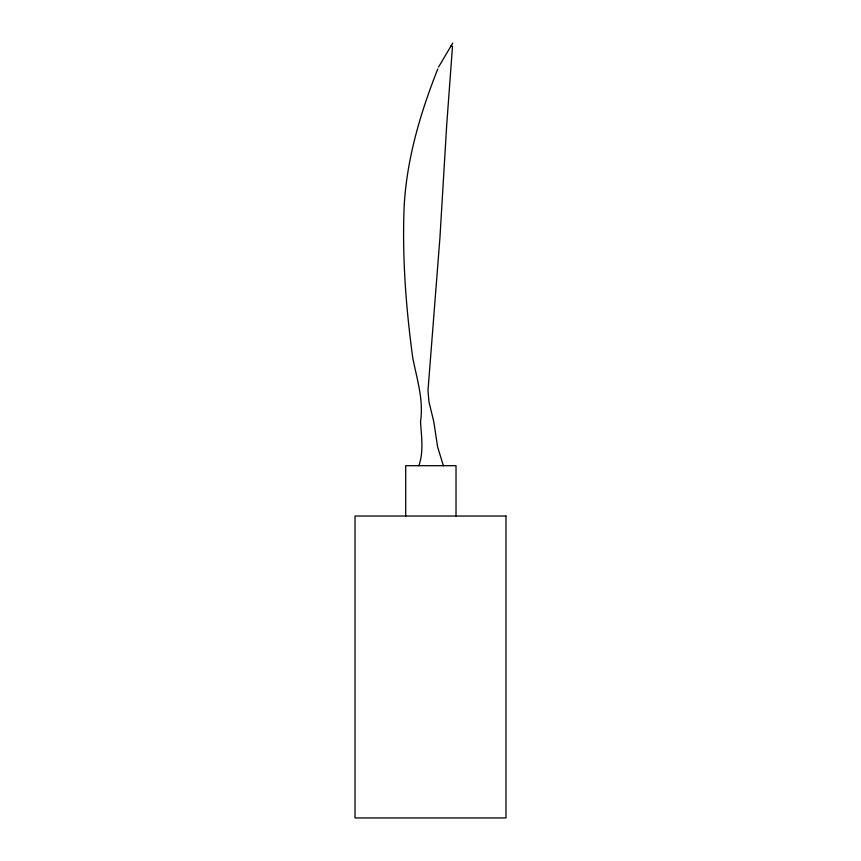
<?xml version="1.0" encoding="UTF-8"?>
<svg xmlns="http://www.w3.org/2000/svg" width="861" height="861" viewBox="0 0 861 861"><rect width="100%" height="100%" fill="white"/><g stroke="black" fill="none" stroke-linecap="round" stroke-linejoin="round"><path stroke-width="1.29" d="M452.52 46.15L446.698 125.049L439.96 237.356L427.992 390.464L428.939 401.689L433.783 421.707L437.592 446.859L443.372 465.693M418.855 465.693C423.903 451.422 421.395 436.398 420.523 421.707C423.795 399.848 416.842 378.818 412.71 357.616C405.886 306.968 401.958 255.663 404.25 204.552C407.102 157.746 420.577 112.361 437.786 68.977M450.647 46.602L451.153 45.751M438.54 67.072L452.746 43.05M456.018 516.019L456.018 465.693L405.703 465.693L405.703 516.019M505.977 516.019L355.023 516.019L355.023 817.95L505.977 817.95L505.977 516.019"/></g></svg>
